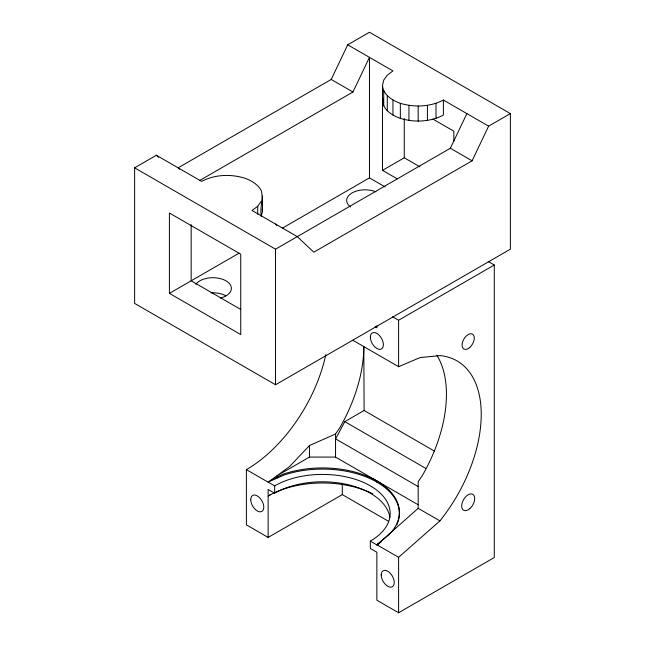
<?xml version="1.0" encoding="UTF-8"?>
<svg xmlns="http://www.w3.org/2000/svg" width="645" height="645" viewBox="0 0 645 645"><rect width="100%" height="100%" fill="white"/><g stroke="black" fill="none" stroke-linecap="round" stroke-linejoin="round"><path stroke-width="0.97" d="M418.178 504.785L335.545 457.079L335.545 433.996L339.617 428.046A116.858 67.467 -60 0 0 363.812 346.607L364.111 410.494L434.496 451.137M268.143 482.186L274.665 485.854A67.652 39.055 0 0 1 370.335 485.854A67.652 39.055 0 0 1 370.335 541.091L376.857 544.961L389.08 534.512A76.876 44.384 0 0 0 376.857 480.936A76.876 44.384 0 0 0 284.058 473.882L277.487 476.792L268.715 481.839L277.479 477.953L277.487 476.792L276.399 476.163L268.143 482.186L246.398 469.633A116.858 67.467 -60 0 0 325.814 354.71M262.499 195.951L262.499 211.02L261.281 216.349C259.709 207.642 263.587 198.991 261.281 190.622C257.815 184.212 251.276 180.56 244.665 178.117C230.579 173.876 214.745 174.472 201.603 181.39L156.372 155.276L134.628 167.829L134.628 303.416L275.536 384.767L510.372 249.188L510.372 113.601L369.464 32.25L347.719 44.803L331.199 79.456L178.117 167.829L179.552 169.184M397.304 178.883L382.517 170.345L382.501 85.479L383.719 80.149L387.282 75.183L392.95 70.918L347.719 44.803M382.912 98.766C381.332 108.892 392.047 115.495 400.335 118.382C414.421 122.623 430.255 122.026 443.397 115.108L443.397 100.04C430.255 106.957 414.421 107.554 400.335 103.313C392.265 100.427 383.195 94.936 382.501 85.479M199.861 180.39L352.944 92.009L369.464 57.357L369.464 177.875L282.494 228.096M134.628 167.829L275.536 249.18L450.355 148.245L466.883 113.601M261.281 201.28L257.718 206.247L252.05 210.512L297.281 236.626L313.801 252.195L472.1 160.807L488.628 126.154L510.372 113.601M364.111 410.494L344.793 421.645L335.618 438.89L418.178 486.556M335.545 433.996L309.455 445.55L289.524 466.593L276.399 476.163L309.455 457.079L335.545 457.079M376.857 544.961L418.178 508.325L439.922 520.878L398.602 557.312L398.602 612.75L376.857 600.197L376.857 552.241L370.335 548.476L370.335 541.091M380.953 541.808L377.325 544.549L381.219 541.744M169.417 293.37L240.738 334.553L240.738 254.203L169.417 213.027L169.417 293.37L239.005 253.203M382.517 170.345L404.262 157.791L419.911 166.829M392.515 316.727L398.602 320.243L494.28 264.998L494.28 557.514L398.602 612.75M270.755 494.489L268.143 495.997A76.876 44.384 0 0 1 372.786 493.812M246.398 469.633L246.398 524.869L268.143 537.43L342.293 494.61L388.395 521.225M277.479 477.953L284.058 475.034A76.876 44.384 0 0 1 369.303 478.259A76.876 44.384 0 0 1 396.756 524.957M352.88 340.286L398.602 366.691L419.992 357.596L439.922 355.621A116.858 67.467 -60 0 1 439.922 520.878M443.397 100.04L488.628 126.154M432.964 119.123L453.838 131.177L453.838 141.215M331.199 79.456L352.944 92.009M450.355 148.245L472.1 160.807M369.464 177.875L385.121 186.913M488.192 261.483L494.28 264.998M375.148 326.781L376.857 327.773L376.857 325.765M240.738 309.439L191.162 280.817L191.162 224.581M344.793 421.645L425.611 468.302M376.857 544.759L398.602 557.312M389.846 517.153A67.652 39.055 0 0 0 345.389 484.097A67.652 39.055 0 0 0 274.665 493.24L268.143 489.466L268.143 537.43M275.536 224.073L276.971 225.428M156.372 155.276L158.533 157.307M262.088 209.238L262.499 211.02M436.012 103.313L436.012 118.382M427.409 105.369L427.409 120.438M418.178 106.07L418.178 121.139M418.178 508.8L418.178 481.702L422.241 475.744A116.858 67.467 -60 0 0 436.931 355.355M408.946 105.369L408.946 120.438M404.262 118.624L404.262 157.791M400.335 103.313L400.335 118.382M398.602 320.243L398.602 366.691M392.95 100.04L392.95 115.108M387.282 95.774L387.282 110.843M383.719 90.808L383.719 105.877M376.857 480.936L376.857 482.081M342.293 483.766L342.293 494.61M309.455 445.55L309.455 457.079M275.536 249.18L275.536 384.767M274.665 485.854L274.665 493.24M257.718 206.247L257.718 214.285M395.071 528.118A76.876 44.384 0 0 1 394.063 529.682M350.477 206.956A18.447 10.651 0 0 1 351.904 193.04A18.447 10.651 0 0 1 375.962 191.855M195.862 284.276A18.447 10.651 0 0 1 225.782 280.72A18.447 10.651 0 0 1 220.413 298.087M210.98 292.822A18.447 10.651 0 0 1 225.952 295.886M469.762 347.462A8.611 4.975 -60 0 0 472.495 334.126A8.611 4.975 -60 0 0 462.304 343.156A8.611 4.975 -60 0 0 469.762 347.462M250.744 499.665A9.223 5.329 60 0 0 260.532 511.84A9.223 5.329 60 0 0 260.532 498.795A9.223 5.329 60 0 0 250.744 499.665M381.211 574.985A9.223 5.329 60 0 0 390.991 587.16A9.223 5.329 60 0 0 390.991 574.115A9.223 5.329 60 0 0 381.211 574.985M370.335 337.19A9.223 5.329 60 0 0 380.123 349.356A9.223 5.329 60 0 0 380.123 336.311A9.223 5.329 60 0 0 370.335 337.19M469.874 508.574A9.223 5.329 -60 0 0 472.801 494.288A9.223 5.329 -60 0 0 461.885 503.963A9.223 5.329 -60 0 0 469.874 508.574"/></g></svg>
